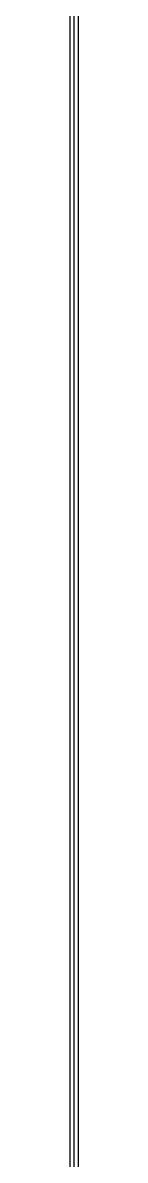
# Model space of a CAD drawing. Header units: centimetres. Extents: x -9.3 to 8.8, y -8.1 to 9.2.
# Drawn here: x -9.275 to -9.239, y -0.629 to 4.27 of the extents above; entities that cross this region are included whole.
import ezdxf

# ---------------------------------------------------------------- set-up
doc = ezdxf.new("R2010")
doc.units = ezdxf.units.CM
doc.header["$MEASUREMENT"] = 0
doc.layers.add('Camada 1', color=7, linetype='Continuous')

msp = doc.modelspace()

# ---------------------------------------------------------------- linework, layer by layer
at = {"layer": 'Camada 1', "color": 250, "lineweight": 25}
for points in [[(-9.27453, 8.93586), (-9.27453, 8.93586), (-9.27453, -2.70228), (-9.27453, -2.70228)], [(-9.27453, 8.93586), (-9.27453, 8.93586), (-9.27453, -2.70228), (-9.27453, -2.70228)], [(-9.25689, -2.70228), (-9.25689, -2.70228), (-9.25689, 8.93586), (-9.25689, 8.93586)], [(-9.25689, -2.70228), (-9.25689, -2.70228), (-9.25689, 8.93586), (-9.25689, 8.93586)], [(-9.23925, 8.93586), (-9.23925, 8.93586), (-9.23925, -2.70228), (-9.23925, -2.70228)], [(-9.23925, 8.93586), (-9.23925, 8.93586), (-9.23925, -2.70228), (-9.23925, -2.70228)]]:
    msp.add_open_spline(points, degree=3, dxfattribs=at)

doc.saveas('drawing.dxf')
